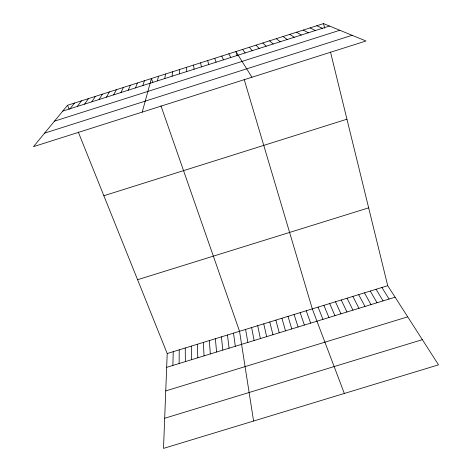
<?xml version="1.0" encoding="UTF-8"?>
<svg xmlns="http://www.w3.org/2000/svg" width="472" height="472" viewBox="0 0 472 472"><rect width="100%" height="100%" fill="white"/><g stroke="black" fill="none" stroke-linecap="round" stroke-linejoin="round"><path stroke-width="0.71" d="M179.124 363.523L179.236 349.835M172.894 365.434L173.224 351.681M179.401 73.897L179.519 69.543M78.311 132.101L167.212 353.534L163.507 448.4L438.523 364.844L387.718 285.696L330.483 51.961M172.079 76.228L172.492 71.785M164.763 78.564L165.465 74.027M157.447 80.895L158.445 76.269M142.214 112.106L151.429 78.505L152.875 82.653M142.827 85.556L144.414 80.747M135.529 87.886L137.405 82.983M128.231 90.211L130.402 85.214M120.938 92.536L123.404 87.45M113.646 94.86L116.407 89.68M106.365 97.185L109.41 91.91M99.085 99.504L102.424 94.14M91.81 101.822L95.438 96.371M84.535 104.141L88.459 98.601M77.272 106.46L81.479 100.825M70.009 108.778L74.505 103.049M67.537 105.274L33.477 146.662L365.995 40.993L323.538 23.6L67.537 105.274L69.172 109.345M62.746 111.091L329.491 26.037M54.451 121.174L339.822 30.267M44.604 133.139L352.1 35.3M103.858 195.738L346.949 119.198M137.576 279.719L368.656 207.845M167.212 353.534L387.718 285.696M166.669 367.346L395.105 297.201M165.749 390.91L407.708 316.836M164.681 418.263L422.357 339.663M316.777 25.759L322.441 28.285M310.016 27.913L315.396 30.532M303.26 30.072L308.352 32.78M296.505 32.226L301.313 35.022M289.761 34.379L294.28 37.264M283.011 36.527L287.247 39.506M276.273 38.68L280.22 41.748M269.536 40.828L273.2 43.984M262.798 42.976L266.184 46.226M256.072 45.123L259.169 48.463M249.34 47.271L252.16 50.699M242.62 49.418L245.151 52.929M251.93 77.237L235.9 51.56L237.156 55.784M381.901 287.489L389.076 299.053M376.09 289.277L383.052 300.9M370.272 291.065L377.028 302.753M364.467 292.852L371.01 304.599M358.661 294.64L364.992 306.446M228.837 53.814L230.79 57.507M352.855 296.422L358.974 308.293M347.056 298.21L352.967 310.139M341.256 299.991L346.955 311.986M335.462 301.773L340.955 313.827M221.781 56.062L223.439 59.855M329.668 303.555L334.949 315.674M323.875 305.337L328.949 317.514M318.087 307.119L322.954 319.355M344.33 393.465L312.305 308.9L244.166 79.396M306.222 310.771L310.664 323.131M214.73 58.316L216.087 62.198M160.958 105.84L239.546 331.279L253.588 421.03M300.145 312.635L304.369 325.06M294.074 314.505L298.074 326.996M288.003 316.376L291.784 328.925M281.937 318.24L285.501 330.854M207.68 60.563L208.742 64.54M275.872 320.104L279.217 332.784M269.807 321.969L272.934 334.713M323.538 23.6L324.659 28.167M263.748 323.833L266.662 336.642M257.694 325.698L260.385 338.566M251.641 327.562L254.119 340.495M200.635 62.811L201.402 66.882M245.587 329.421L247.853 342.418M233.498 333.138L235.327 346.265M227.457 334.996L229.067 348.183M193.591 65.059L194.063 69.219M221.421 336.855L222.813 350.106M215.385 338.713L216.565 352.023M209.356 340.566L210.317 353.941M203.326 342.424L204.069 355.864M186.558 67.301L186.729 71.561M197.296 344.277L197.833 357.776M191.272 346.129L191.591 359.693M185.254 347.982L185.354 361.611"/></g></svg>
